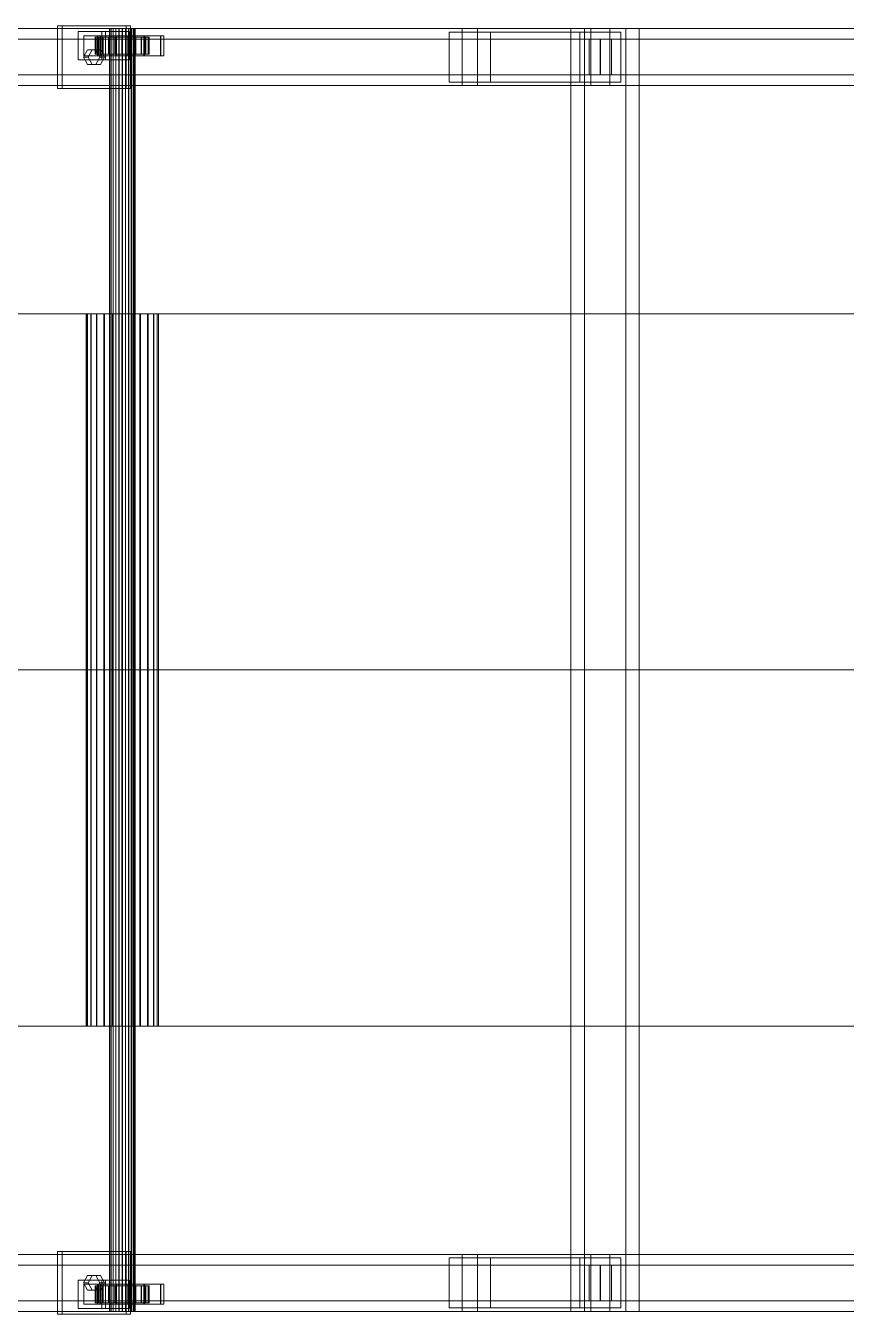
# Model space of a CAD drawing. Header units: millimetres. Extents: x -2500 to 58855, y -53268 to 6837.
# Drawn here: x 31761 to 32337, y -18452 to -17548 of the extents above; entities that cross this region are included whole.
import ezdxf

# ---------------------------------------------------------------- set-up
doc = ezdxf.new("R2010")
doc.units = ezdxf.units.MM
doc.layers.add('superior_C03', color=7, linetype='Continuous', lineweight=0)

msp = doc.modelspace()

# ---------------------------------------------------------------- linework, layer by layer
at = {"layer": 'superior_C03'}
for p, q in [((32067.364, -17550), (30911.7, -17550)), ((30922.472, -17550), (32078.137, -17550)), ((32157.583, -17550), (31001.918, -17550)), ((31015.383, -17550), (32171.048, -17550)), ((31831.481, -17548), (31783.328, -17548)), ((31783.328, -17548), (31783.328, -17592)), ((31786.56, -17548), (31783.328, -17548)), ((31786.56, -17592), (31786.56, -17548)), ((31786.56, -17548), (31834.712, -17548)), ((31817.035, -17552), (31797.774, -17552)), ((31797.774, -17552), (31797.774, -17572)), ((31814.579, -17552), (31797.774, -17552)), ((31813.501, -17555), (31801.945, -17555)), ((31801.945, -17555), (31801.945, -17569)), ((31813.256, -17555), (31801.945, -17555)), ((31855.785, -17555), (31811.485, -17555)), ((31811.485, -17555), (31811.485, -17569)), ((31813.639, -17555), (31811.485, -17555)), ((31813.256, -17569), (31813.256, -17555)), ((31813.256, -17555), (31824.812, -17555)), ((31813.501, -17569), (31813.501, -17555)), ((31813.501, -17555), (31824.812, -17555)), ((31813.639, -17569), (31813.639, -17555)), ((31813.639, -17555), (31857.94, -17555)), ((31814.579, -17572), (31814.579, -17552)), ((31814.579, -17552), (31833.84, -17552)), ((31817.035, -17572), (31817.035, -17552)), ((31817.035, -17552), (31833.84, -17552)), ((31820.069, -17550), (31819.788, -17550)), ((31819.788, -17550), (31820.12, -17550)), ((31819.788, -18450), (31819.788, -17550)), ((31820.945, -17550), (31820.069, -17550)), ((31820.069, -18450), (31820.069, -17550)), ((31820.12, -17550), (31821.042, -17550)), ((31820.12, -18450), (31820.12, -17550)), ((31822.355, -17550), (31820.945, -17550)), ((31820.945, -18450), (31820.945, -17550)), ((31821.042, -17550), (31822.493, -17550)), ((31821.042, -18450), (31821.042, -17550)), ((31824.203, -17550), (31822.355, -17550)), ((31822.355, -18450), (31822.355, -17550)), ((31822.493, -17550), (31824.372, -17550)), ((31822.493, -18450), (31822.493, -17550)), ((31826.364, -17550), (31824.203, -17550)), ((31824.203, -18450), (31824.203, -17550)), ((31824.372, -17550), (31826.553, -17550)), ((31824.372, -18450), (31824.372, -17550)), ((31824.812, -17555), (31824.812, -17569)), ((31828.689, -17550), (31826.364, -17550)), ((31826.364, -18450), (31826.364, -17550)), ((31826.553, -17550), (31828.885, -17550)), ((31826.553, -18450), (31826.553, -17550)), ((31831.022, -17550), (31828.689, -17550)), ((31828.689, -18450), (31828.689, -17550)), ((31828.885, -17550), (31831.211, -17550)), ((31828.885, -18450), (31828.885, -17550)), ((31833.202, -17550), (31831.022, -17550)), ((31831.022, -18450), (31831.022, -17550)), ((31831.211, -17550), (31833.372, -17550)), ((31831.211, -18450), (31831.211, -17550)), ((31831.481, -17592), (31831.481, -17548)), ((31831.481, -17548), (31834.712, -17548)), ((31844.319, -17555), (31832.762, -17555)), ((31832.762, -17555), (31832.762, -17569)), ((31844.073, -17555), (31832.762, -17555)), ((31835.082, -17550), (31833.202, -17550)), ((31833.202, -18450), (31833.202, -17550)), ((31833.372, -17550), (31835.22, -17550)), ((31833.372, -18450), (31833.372, -17550)), ((31833.84, -17552), (31833.84, -17572)), ((31834.712, -17548), (31834.712, -17592)), ((31836.532, -17550), (31835.082, -17550)), ((31835.082, -18450), (31835.082, -17550)), ((31835.22, -17550), (31836.63, -17550)), ((31835.22, -18450), (31835.22, -17550)), ((31837.455, -17550), (31836.532, -17550)), ((31836.532, -18450), (31836.532, -17550)), ((31836.63, -17550), (31837.505, -17550)), ((31836.63, -18450), (31836.63, -17550)), ((31837.787, -17550), (31837.455, -17550)), ((31837.455, -17550), (31837.455, -18450)), ((31837.505, -17550), (31837.787, -17550)), ((31837.505, -18450), (31837.505, -17550)), ((31837.787, -18450), (31837.787, -17550)), ((31844.073, -17569), (31844.073, -17555)), ((31844.073, -17555), (31855.63, -17555)), ((31844.319, -17569), (31844.319, -17555)), ((31844.319, -17555), (31855.63, -17555)), ((31855.63, -17555), (31855.63, -17569)), ((31855.785, -17569), (31855.785, -17555)), ((31855.785, -17555), (31857.94, -17555)), ((31857.94, -17555), (31857.94, -17569)), ((32087.196, -17552.5), (32058.305, -17552.5)), ((32058.305, -17552.5), (32058.305, -17587.5)), ((32149.87, -17552.5), (32058.305, -17552.5)), ((32067.364, -17550), (32067.364, -17590)), ((32078.137, -17550), (32067.364, -17550)), ((33223.029, -17550), (32067.364, -17550)), ((32078.137, -17590), (32078.137, -17550)), ((32078.137, -17550), (33233.801, -17550)), ((32087.196, -17587.5), (32087.196, -17552.5)), ((32087.196, -17552.5), (32178.761, -17552.5)), ((32182.23, -17550), (32143.708, -17550)), ((32143.708, -17550), (32143.708, -18450)), ((32153.134, -17550), (32143.708, -17550)), ((32149.87, -17587.5), (32149.87, -17552.5)), ((32149.87, -17552.5), (32178.761, -17552.5)), ((32153.134, -18450), (32153.134, -17550)), ((32153.134, -17550), (32191.656, -17550)), ((32157.583, -17550), (32157.583, -17590)), ((32171.048, -17550), (32157.583, -17550)), ((33313.247, -17550), (32157.583, -17550)), ((32171.048, -17590), (32171.048, -17550)), ((32171.048, -17550), (33326.713, -17550)), ((32178.761, -17552.5), (32178.761, -17587.5)), ((32182.23, -18450), (32182.23, -17550)), ((32182.23, -17550), (32191.656, -17550)), ((32191.656, -17550), (32191.656, -18450)), ((30917.034, -17557.5), (32164.264, -17557.5)), ((32164.367, -17557.5), (30917.137, -17557.5)), ((31810.382, -17556), (31809.788, -17556)), ((31809.788, -17556), (31819.788, -17556)), ((31809.788, -17568), (31809.788, -17556)), ((31809.788, -17556), (31810.489, -17556)), ((31812.23, -17556), (31810.382, -17556)), ((31810.382, -17556), (31820.069, -17556)), ((31810.382, -17568), (31810.382, -17556)), ((31810.489, -17556), (31820.12, -17556)), ((31810.489, -17568), (31810.489, -17556)), ((31810.489, -17556), (31812.437, -17556)), ((31815.207, -17556), (31812.23, -17556)), ((31812.23, -17556), (31820.945, -17556)), ((31812.23, -17568), (31812.23, -17556)), ((31812.437, -17556), (31821.042, -17556)), ((31812.437, -17568), (31812.437, -17556)), ((31812.437, -17556), (31815.499, -17556)), ((31819.109, -17556), (31815.207, -17556)), ((31815.207, -17556), (31822.355, -17556)), ((31815.207, -17568), (31815.207, -17556)), ((31815.499, -17556), (31822.493, -17556)), ((31815.499, -17568), (31815.499, -17556)), ((31815.499, -17556), (31819.467, -17556)), ((31823.67, -17556), (31819.109, -17556)), ((31819.109, -17556), (31824.203, -17556)), ((31819.109, -17568), (31819.109, -17556)), ((31819.467, -17556), (31824.372, -17556)), ((31819.467, -17568), (31819.467, -17556)), ((31819.467, -17556), (31824.07, -17556)), ((31819.788, -17556), (31820.069, -17556)), ((31819.788, -17556), (31819.788, -17568)), ((31820.12, -17556), (31819.788, -17556)), ((31820.069, -17556), (31820.945, -17556)), ((31820.069, -17556), (31820.069, -17568)), ((31820.12, -17556), (31820.12, -17568)), ((31821.042, -17556), (31820.12, -17556)), ((31820.945, -17556), (31822.355, -17556)), ((31820.945, -17556), (31820.945, -17568)), ((31821.042, -17556), (31821.042, -17568)), ((31822.493, -17556), (31821.042, -17556)), ((31822.355, -17556), (31824.203, -17556)), ((31822.355, -17556), (31822.355, -17568)), ((31822.493, -17556), (31822.493, -17568)), ((31824.372, -17556), (31822.493, -17556)), ((31828.581, -17556), (31823.67, -17556)), ((31823.67, -17556), (31826.364, -17556)), ((31823.67, -17568), (31823.67, -17556)), ((31824.07, -17556), (31826.553, -17556)), ((31824.07, -17568), (31824.07, -17556)), ((31824.07, -17556), (31828.994, -17556)), ((31824.203, -17556), (31826.364, -17556)), ((31824.203, -17556), (31824.203, -17568)), ((31824.372, -17556), (31824.372, -17568)), ((31826.553, -17556), (31824.372, -17556)), ((31826.364, -17556), (31828.689, -17556)), ((31826.364, -17556), (31826.364, -17568)), ((31826.553, -17556), (31826.553, -17568)), ((31828.885, -17556), (31826.553, -17556)), ((31833.505, -17556), (31828.581, -17556)), ((31828.581, -17556), (31828.689, -17556)), ((31828.581, -17568), (31828.581, -17556)), ((31828.689, -17556), (31831.022, -17556)), ((31828.689, -17556), (31828.689, -17568)), ((31828.994, -17556), (31828.885, -17556)), ((31828.885, -17556), (31828.885, -17568)), ((31831.211, -17556), (31828.885, -17556)), ((31828.994, -17568), (31828.994, -17556)), ((31828.994, -17556), (31833.904, -17556)), ((31833.505, -17556), (31831.022, -17556)), ((31831.022, -17556), (31833.202, -17556)), ((31831.022, -17556), (31831.022, -17568)), ((31833.904, -17556), (31831.211, -17556)), ((31831.211, -17556), (31831.211, -17568)), ((31833.372, -17556), (31831.211, -17556)), ((31838.108, -17556), (31833.202, -17556)), ((31833.202, -17556), (31835.082, -17556)), ((31833.202, -17556), (31833.202, -17568)), ((31838.466, -17556), (31833.372, -17556)), ((31833.372, -17556), (31833.372, -17568)), ((31835.22, -17556), (31833.372, -17556)), ((31838.108, -17556), (31833.505, -17556)), ((31833.505, -17568), (31833.505, -17556)), ((31833.904, -17568), (31833.904, -17556)), ((31833.904, -17556), (31838.466, -17556)), ((31842.075, -17556), (31835.082, -17556)), ((31835.082, -17556), (31836.532, -17556)), ((31835.082, -17556), (31835.082, -17568)), ((31842.368, -17556), (31835.22, -17556)), ((31835.22, -17556), (31835.22, -17568)), ((31836.63, -17556), (31835.22, -17556)), ((31845.138, -17556), (31836.532, -17556)), ((31836.532, -17556), (31837.455, -17556)), ((31836.532, -17556), (31836.532, -17568)), ((31845.344, -17556), (31836.63, -17556)), ((31836.63, -17556), (31836.63, -17568)), ((31837.505, -17556), (31836.63, -17556)), ((31837.455, -17556), (31847.085, -17556)), ((31837.455, -17568), (31837.455, -17556)), ((31837.455, -17556), (31837.787, -17556)), ((31847.192, -17556), (31837.505, -17556)), ((31837.505, -17556), (31837.505, -17568)), ((31837.787, -17556), (31837.505, -17556)), ((31847.786, -17556), (31837.787, -17556)), ((31837.787, -17556), (31837.787, -17568)), ((31842.075, -17556), (31838.108, -17556)), ((31838.108, -17568), (31838.108, -17556)), ((31838.466, -17568), (31838.466, -17556)), ((31838.466, -17556), (31842.368, -17556)), ((31845.138, -17556), (31842.075, -17556)), ((31842.075, -17568), (31842.075, -17556)), ((31842.368, -17568), (31842.368, -17556)), ((31842.368, -17556), (31845.344, -17556)), ((31847.085, -17556), (31845.138, -17556)), ((31845.138, -17568), (31845.138, -17556)), ((31845.344, -17568), (31845.344, -17556)), ((31845.344, -17556), (31847.192, -17556)), ((31847.085, -17556), (31847.085, -17568)), ((31847.786, -17556), (31847.085, -17556)), ((31847.192, -17568), (31847.192, -17556)), ((31847.192, -17556), (31847.786, -17556)), ((31847.786, -17568), (31847.786, -17556)), ((32156.491, -17557.5), (32172.14, -17557.5)), ((32156.491, -17582.5), (32156.491, -17557.5)), ((33220.59, -17557.5), (32156.491, -17557.5)), ((32164.264, -17582.5), (32164.264, -17557.5)), ((32164.264, -17557.5), (32164.367, -17557.5)), ((32164.367, -17557.5), (32164.367, -17582.5)), ((32172.14, -17557.5), (32172.14, -17582.5)), ((32172.14, -17557.5), (33236.24, -17557.5)), ((31797.774, -17572), (31817.035, -17572)), ((31797.774, -17572), (31814.579, -17572)), ((31801.626, -17570), (31804.515, -17564.804)), ((31804.515, -17575.196), (31801.626, -17570)), ((31801.626, -17570), (31804.858, -17570)), ((31801.945, -17569), (31813.501, -17569)), ((31801.945, -17569), (31813.256, -17569)), ((31804.515, -17564.804), (31810.293, -17564.804)), ((31807.747, -17564.804), (31804.515, -17564.804)), ((31807.747, -17564.804), (31804.858, -17570)), ((31804.858, -17570), (31807.747, -17575.196)), ((31813.525, -17564.804), (31807.747, -17564.804)), ((31819.788, -17568), (31809.788, -17568)), ((31809.788, -17568), (31810.382, -17568)), ((31810.489, -17568), (31809.788, -17568)), ((31810.293, -17564.804), (31813.183, -17570)), ((31813.525, -17564.804), (31810.293, -17564.804)), ((31813.183, -17570), (31810.293, -17575.196)), ((31820.069, -17568), (31810.382, -17568)), ((31810.382, -17568), (31812.23, -17568)), ((31820.12, -17568), (31810.489, -17568)), ((31812.437, -17568), (31810.489, -17568)), ((31811.485, -17569), (31855.785, -17569)), ((31811.485, -17569), (31813.639, -17569)), ((31820.945, -17568), (31812.23, -17568)), ((31812.23, -17568), (31815.207, -17568)), ((31821.042, -17568), (31812.437, -17568)), ((31815.499, -17568), (31812.437, -17568)), ((31816.414, -17570), (31813.183, -17570)), ((31824.812, -17569), (31813.256, -17569)), ((31824.812, -17569), (31813.501, -17569)), ((31816.414, -17570), (31813.525, -17564.804)), ((31813.525, -17575.196), (31816.414, -17570)), ((31857.94, -17569), (31813.639, -17569)), ((31833.84, -17572), (31814.579, -17572)), ((31822.355, -17568), (31815.207, -17568)), ((31815.207, -17568), (31819.109, -17568)), ((31822.493, -17568), (31815.499, -17568)), ((31819.467, -17568), (31815.499, -17568)), ((31833.84, -17572), (31817.035, -17572)), ((31824.203, -17568), (31819.109, -17568)), ((31819.109, -17568), (31823.67, -17568)), ((31824.372, -17568), (31819.467, -17568)), ((31824.07, -17568), (31819.467, -17568)), ((31820.069, -17568), (31819.788, -17568)), ((31819.788, -17568), (31820.12, -17568)), ((31820.945, -17568), (31820.069, -17568)), ((31820.12, -17568), (31821.042, -17568)), ((31822.355, -17568), (31820.945, -17568)), ((31821.042, -17568), (31822.493, -17568)), ((31824.203, -17568), (31822.355, -17568)), ((31822.493, -17568), (31824.372, -17568)), ((31826.364, -17568), (31823.67, -17568)), ((31823.67, -17568), (31828.581, -17568)), ((31826.553, -17568), (31824.07, -17568)), ((31828.994, -17568), (31824.07, -17568)), ((31826.364, -17568), (31824.203, -17568)), ((31824.372, -17568), (31826.553, -17568)), ((31828.689, -17568), (31826.364, -17568)), ((31826.553, -17568), (31828.885, -17568)), ((31828.689, -17568), (31828.581, -17568)), ((31828.581, -17568), (31833.505, -17568)), ((31831.022, -17568), (31828.689, -17568)), ((31828.885, -17568), (31828.994, -17568)), ((31828.885, -17568), (31831.211, -17568)), ((31833.904, -17568), (31828.994, -17568)), ((31833.202, -17568), (31831.022, -17568)), ((31831.022, -17568), (31833.505, -17568)), ((31831.211, -17568), (31833.904, -17568)), ((31831.211, -17568), (31833.372, -17568)), ((31832.762, -17569), (31844.319, -17569)), ((31832.762, -17569), (31844.073, -17569)), ((31835.082, -17568), (31833.202, -17568)), ((31833.202, -17568), (31838.108, -17568)), ((31833.372, -17568), (31838.466, -17568)), ((31833.372, -17568), (31835.22, -17568)), ((31833.505, -17568), (31838.108, -17568)), ((31838.466, -17568), (31833.904, -17568)), ((31836.532, -17568), (31835.082, -17568)), ((31835.082, -17568), (31842.075, -17568)), ((31835.22, -17568), (31842.368, -17568)), ((31835.22, -17568), (31836.63, -17568)), ((31837.455, -17568), (31836.532, -17568)), ((31836.532, -17568), (31845.138, -17568)), ((31836.63, -17568), (31845.344, -17568)), ((31836.63, -17568), (31837.505, -17568)), ((31847.085, -17568), (31837.455, -17568)), ((31837.787, -17568), (31837.455, -17568)), ((31837.505, -17568), (31847.192, -17568)), ((31837.505, -17568), (31837.787, -17568)), ((31837.787, -17568), (31847.786, -17568)), ((31838.108, -17568), (31842.075, -17568)), ((31842.368, -17568), (31838.466, -17568)), ((31842.075, -17568), (31845.138, -17568)), ((31845.344, -17568), (31842.368, -17568)), ((31855.63, -17569), (31844.073, -17569)), ((31855.63, -17569), (31844.319, -17569)), ((31845.138, -17568), (31847.085, -17568)), ((31847.192, -17568), (31845.344, -17568)), ((31847.085, -17568), (31847.786, -17568)), ((31847.786, -17568), (31847.192, -17568)), ((31857.94, -17569), (31855.785, -17569)), ((30917.034, -17582.5), (32164.264, -17582.5)), ((30917.137, -17582.5), (32164.367, -17582.5)), ((31810.293, -17575.196), (31804.515, -17575.196)), ((31807.747, -17575.196), (31804.515, -17575.196)), ((31807.747, -17575.196), (31813.525, -17575.196)), ((31813.525, -17575.196), (31810.293, -17575.196)), ((32172.14, -17582.5), (32156.491, -17582.5)), ((32156.491, -17582.5), (33220.59, -17582.5)), ((32164.367, -17582.5), (32164.264, -17582.5)), ((32172.14, -17582.5), (33236.24, -17582.5)), ((30911.7, -17590), (32067.364, -17590)), ((30922.472, -17590), (32078.137, -17590)), ((31001.918, -17590), (32157.583, -17590)), ((31015.383, -17590), (32171.048, -17590)), ((32058.305, -17587.5), (32087.196, -17587.5)), ((32149.87, -17587.5), (32058.305, -17587.5)), ((32067.364, -17590), (32078.137, -17590)), ((32067.364, -17590), (33223.029, -17590)), ((32078.137, -17590), (33233.801, -17590)), ((32178.761, -17587.5), (32087.196, -17587.5)), ((32178.761, -17587.5), (32149.87, -17587.5)), ((32157.583, -17590), (32171.048, -17590)), ((32157.583, -17590), (33313.247, -17590)), ((32171.048, -17590), (33326.713, -17590)), ((31783.328, -17592), (31831.481, -17592)), ((31783.328, -17592), (31786.56, -17592)), ((31834.712, -17592), (31786.56, -17592)), ((31834.712, -17592), (31831.481, -17592)), ((27467.597, -17750), (36944.047, -17750)), ((36945.393, -17750), (27468.944, -17750)), ((31524.359, -17750), (32468.152, -17750)), ((32469.768, -17750), (31525.975, -17750)), ((31804.183, -17750), (31803.389, -17750)), ((31803.389, -17750), (31804.326, -17750)), ((31803.389, -18250), (31803.389, -17750)), ((31806.653, -17750), (31804.183, -17750)), ((31804.183, -18250), (31804.183, -17750)), ((31804.326, -17750), (31806.93, -17750)), ((31804.326, -18250), (31804.326, -17750)), ((31810.633, -17750), (31806.653, -17750)), ((31806.653, -18250), (31806.653, -17750)), ((31806.93, -17750), (31811.023, -17750)), ((31806.93, -18250), (31806.93, -17750)), ((31815.849, -17750), (31810.633, -17750)), ((31810.633, -18250), (31810.633, -17750)), ((31811.023, -17750), (31816.327, -17750)), ((31811.023, -18250), (31811.023, -17750)), ((31821.947, -17750), (31815.849, -17750)), ((31815.849, -18250), (31815.849, -17750)), ((31816.327, -17750), (31822.481, -17750)), ((31816.327, -18250), (31816.327, -17750)), ((31828.511, -17750), (31821.947, -17750)), ((31821.947, -18250), (31821.947, -17750)), ((31822.481, -17750), (31829.064, -17750)), ((31822.481, -18250), (31822.481, -17750)), ((31835.094, -17750), (31828.511, -17750)), ((31828.511, -18250), (31828.511, -17750)), ((31829.064, -17750), (31835.628, -17750)), ((31829.064, -18250), (31829.064, -17750)), ((31841.247, -17750), (31835.094, -17750)), ((31835.094, -18250), (31835.094, -17750)), ((31835.628, -17750), (31841.726, -17750)), ((31835.628, -18250), (31835.628, -17750)), ((31846.551, -17750), (31841.247, -17750)), ((31841.247, -18250), (31841.247, -17750)), ((31841.726, -17750), (31846.942, -17750)), ((31841.726, -18250), (31841.726, -17750)), ((31850.645, -17750), (31846.551, -17750)), ((31846.551, -18250), (31846.551, -17750)), ((31846.942, -17750), (31850.921, -17750)), ((31846.942, -18250), (31846.942, -17750)), ((31853.249, -17750), (31850.645, -17750)), ((31850.645, -18250), (31850.645, -17750)), ((31850.921, -17750), (31853.392, -17750)), ((31850.921, -18250), (31850.921, -17750)), ((31854.186, -17750), (31853.249, -17750)), ((31853.249, -17750), (31853.249, -18250)), ((31853.392, -17750), (31854.186, -17750)), ((31853.392, -18250), (31853.392, -17750)), ((31854.186, -18250), (31854.186, -17750)), ((31524.359, -18000), (32468.152, -18000)), ((32469.768, -18000), (31525.975, -18000)), ((36944.047, -18250), (27467.597, -18250)), ((27468.944, -18250), (36945.393, -18250)), ((31524.359, -18250), (32468.152, -18250)), ((31525.975, -18250), (32469.768, -18250)), ((31804.326, -18250), (31803.389, -18250)), ((31803.389, -18250), (31804.183, -18250)), ((31804.183, -18250), (31806.653, -18250)), ((31806.93, -18250), (31804.326, -18250)), ((31806.653, -18250), (31810.633, -18250)), ((31811.023, -18250), (31806.93, -18250)), ((31810.633, -18250), (31815.849, -18250)), ((31816.327, -18250), (31811.023, -18250)), ((31815.849, -18250), (31821.947, -18250)), ((31822.481, -18250), (31816.327, -18250)), ((31821.947, -18250), (31828.511, -18250)), ((31829.064, -18250), (31822.481, -18250)), ((31828.511, -18250), (31835.094, -18250)), ((31835.628, -18250), (31829.064, -18250)), ((31835.094, -18250), (31841.247, -18250)), ((31841.726, -18250), (31835.628, -18250)), ((31841.247, -18250), (31846.551, -18250)), ((31846.942, -18250), (31841.726, -18250)), ((31846.551, -18250), (31850.645, -18250)), ((31850.921, -18250), (31846.942, -18250)), ((31850.645, -18250), (31853.249, -18250)), ((31853.392, -18250), (31850.921, -18250)), ((31853.249, -18250), (31854.186, -18250)), ((31854.186, -18250), (31853.392, -18250)), ((32067.364, -18410), (30911.7, -18410)), ((30922.472, -18410), (32078.137, -18410)), ((32157.583, -18410), (31001.918, -18410)), ((31015.383, -18410), (32171.048, -18410)), ((31831.481, -18408), (31783.328, -18408)), ((31783.328, -18408), (31783.328, -18452)), ((31786.56, -18408), (31783.328, -18408)), ((31786.56, -18452), (31786.56, -18408)), ((31786.56, -18408), (31834.712, -18408)), ((31831.481, -18452), (31831.481, -18408)), ((31831.481, -18408), (31834.712, -18408)), ((31834.712, -18408), (31834.712, -18452)), ((32087.196, -18412.5), (32058.305, -18412.5)), ((32058.305, -18412.5), (32058.305, -18447.5)), ((32149.87, -18412.5), (32058.305, -18412.5)), ((32067.364, -18410), (32067.364, -18450)), ((32078.137, -18410), (32067.364, -18410)), ((33223.029, -18410), (32067.364, -18410)), ((32078.137, -18450), (32078.137, -18410)), ((32078.137, -18410), (33233.801, -18410)), ((32087.196, -18447.5), (32087.196, -18412.5)), ((32087.196, -18412.5), (32178.761, -18412.5)), ((32149.87, -18447.5), (32149.87, -18412.5)), ((32149.87, -18412.5), (32178.761, -18412.5)), ((32157.583, -18410), (32157.583, -18450)), ((32171.048, -18410), (32157.583, -18410)), ((33313.247, -18410), (32157.583, -18410)), ((32171.048, -18450), (32171.048, -18410)), ((32171.048, -18410), (33326.713, -18410)), ((32178.761, -18412.5), (32178.761, -18447.5)), ((30917.034, -18417.5), (32164.264, -18417.5)), ((32164.367, -18417.5), (30917.137, -18417.5)), ((32156.491, -18417.5), (32172.14, -18417.5)), ((32156.491, -18442.5), (32156.491, -18417.5)), ((33220.59, -18417.5), (32156.491, -18417.5)), ((32164.264, -18442.5), (32164.264, -18417.5)), ((32164.264, -18417.5), (32164.367, -18417.5)), ((32164.367, -18417.5), (32164.367, -18442.5)), ((32172.14, -18417.5), (32172.14, -18442.5)), ((32172.14, -18417.5), (33236.24, -18417.5)), ((31817.035, -18428), (31797.774, -18428)), ((31797.774, -18428), (31797.774, -18448)), ((31814.579, -18428), (31797.774, -18428)), ((31801.626, -18430), (31804.515, -18424.804)), ((31804.515, -18435.196), (31801.626, -18430)), ((31801.626, -18430), (31804.858, -18430)), ((31813.501, -18431), (31801.945, -18431)), ((31801.945, -18431), (31801.945, -18445)), ((31813.256, -18431), (31801.945, -18431)), ((31804.515, -18424.804), (31810.293, -18424.804)), ((31807.747, -18424.804), (31804.515, -18424.804)), ((31807.747, -18424.804), (31804.858, -18430)), ((31804.858, -18430), (31807.747, -18435.196)), ((31813.525, -18424.804), (31807.747, -18424.804)), ((31810.382, -18432), (31809.788, -18432)), ((31809.788, -18432), (31819.788, -18432)), ((31809.788, -18444), (31809.788, -18432)), ((31809.788, -18432), (31810.489, -18432)), ((31810.293, -18424.804), (31813.183, -18430)), ((31813.525, -18424.804), (31810.293, -18424.804)), ((31813.183, -18430), (31810.293, -18435.196)), ((31812.23, -18432), (31810.382, -18432)), ((31810.382, -18432), (31820.069, -18432)), ((31810.382, -18444), (31810.382, -18432)), ((31810.489, -18432), (31820.12, -18432)), ((31810.489, -18444), (31810.489, -18432)), ((31810.489, -18432), (31812.437, -18432)), ((31855.785, -18431), (31811.485, -18431)), ((31811.485, -18431), (31811.485, -18445)), ((31813.639, -18431), (31811.485, -18431)), ((31815.207, -18432), (31812.23, -18432)), ((31812.23, -18432), (31820.945, -18432)), ((31812.23, -18444), (31812.23, -18432)), ((31812.437, -18432), (31821.042, -18432)), ((31812.437, -18444), (31812.437, -18432)), ((31812.437, -18432), (31815.499, -18432)), ((31816.414, -18430), (31813.183, -18430)), ((31813.256, -18445), (31813.256, -18431)), ((31813.256, -18431), (31824.812, -18431)), ((31813.501, -18445), (31813.501, -18431)), ((31813.501, -18431), (31824.812, -18431)), ((31816.414, -18430), (31813.525, -18424.804)), ((31813.525, -18435.196), (31816.414, -18430)), ((31813.639, -18445), (31813.639, -18431)), ((31813.639, -18431), (31857.94, -18431)), ((31814.579, -18448), (31814.579, -18428)), ((31814.579, -18428), (31833.84, -18428)), ((31819.109, -18432), (31815.207, -18432)), ((31815.207, -18432), (31822.355, -18432)), ((31815.207, -18444), (31815.207, -18432)), ((31815.499, -18432), (31822.493, -18432)), ((31815.499, -18444), (31815.499, -18432)), ((31815.499, -18432), (31819.467, -18432)), ((31817.035, -18448), (31817.035, -18428)), ((31817.035, -18428), (31833.84, -18428)), ((31823.67, -18432), (31819.109, -18432)), ((31819.109, -18432), (31824.203, -18432)), ((31819.109, -18444), (31819.109, -18432)), ((31819.467, -18432), (31824.372, -18432)), ((31819.467, -18444), (31819.467, -18432)), ((31819.467, -18432), (31824.07, -18432)), ((31819.788, -18432), (31820.069, -18432)), ((31819.788, -18432), (31819.788, -18444)), ((31820.12, -18432), (31819.788, -18432)), ((31820.069, -18432), (31820.945, -18432)), ((31820.069, -18432), (31820.069, -18444)), ((31820.12, -18432), (31820.12, -18444)), ((31821.042, -18432), (31820.12, -18432)), ((31820.945, -18432), (31822.355, -18432)), ((31820.945, -18432), (31820.945, -18444)), ((31821.042, -18432), (31821.042, -18444)), ((31822.493, -18432), (31821.042, -18432)), ((31822.355, -18432), (31824.203, -18432)), ((31822.355, -18432), (31822.355, -18444)), ((31822.493, -18432), (31822.493, -18444)), ((31824.372, -18432), (31822.493, -18432)), ((31828.581, -18432), (31823.67, -18432)), ((31823.67, -18432), (31826.364, -18432)), ((31823.67, -18444), (31823.67, -18432)), ((31824.07, -18432), (31826.553, -18432)), ((31824.07, -18444), (31824.07, -18432)), ((31824.07, -18432), (31828.994, -18432)), ((31824.203, -18432), (31826.364, -18432)), ((31824.203, -18432), (31824.203, -18444)), ((31824.372, -18432), (31824.372, -18444)), ((31826.553, -18432), (31824.372, -18432)), ((31824.812, -18431), (31824.812, -18445)), ((31826.364, -18432), (31828.689, -18432)), ((31826.364, -18432), (31826.364, -18444)), ((31826.553, -18432), (31826.553, -18444)), ((31828.885, -18432), (31826.553, -18432)), ((31833.505, -18432), (31828.581, -18432)), ((31828.581, -18432), (31828.689, -18432)), ((31828.581, -18444), (31828.581, -18432)), ((31828.689, -18432), (31831.022, -18432)), ((31828.689, -18432), (31828.689, -18444)), ((31828.994, -18432), (31828.885, -18432)), ((31828.885, -18432), (31828.885, -18444)), ((31831.211, -18432), (31828.885, -18432)), ((31828.994, -18444), (31828.994, -18432)), ((31828.994, -18432), (31833.904, -18432)), ((31833.505, -18432), (31831.022, -18432)), ((31831.022, -18432), (31833.202, -18432)), ((31831.022, -18432), (31831.022, -18444)), ((31833.904, -18432), (31831.211, -18432)), ((31831.211, -18432), (31831.211, -18444)), ((31833.372, -18432), (31831.211, -18432)), ((31844.319, -18431), (31832.762, -18431)), ((31832.762, -18431), (31832.762, -18445)), ((31844.073, -18431), (31832.762, -18431)), ((31838.108, -18432), (31833.202, -18432)), ((31833.202, -18432), (31835.082, -18432)), ((31833.202, -18432), (31833.202, -18444)), ((31838.466, -18432), (31833.372, -18432)), ((31833.372, -18432), (31833.372, -18444)), ((31835.22, -18432), (31833.372, -18432)), ((31838.108, -18432), (31833.505, -18432)), ((31833.505, -18444), (31833.505, -18432)), ((31833.84, -18428), (31833.84, -18448)), ((31833.904, -18444), (31833.904, -18432)), ((31833.904, -18432), (31838.466, -18432)), ((31842.075, -18432), (31835.082, -18432)), ((31835.082, -18432), (31836.532, -18432)), ((31835.082, -18432), (31835.082, -18444)), ((31842.368, -18432), (31835.22, -18432)), ((31835.22, -18432), (31835.22, -18444)), ((31836.63, -18432), (31835.22, -18432)), ((31845.138, -18432), (31836.532, -18432)), ((31836.532, -18432), (31837.455, -18432)), ((31836.532, -18432), (31836.532, -18444)), ((31845.344, -18432), (31836.63, -18432)), ((31836.63, -18432), (31836.63, -18444)), ((31837.505, -18432), (31836.63, -18432)), ((31837.455, -18432), (31847.085, -18432)), ((31837.455, -18444), (31837.455, -18432)), ((31837.455, -18432), (31837.787, -18432)), ((31847.192, -18432), (31837.505, -18432)), ((31837.505, -18432), (31837.505, -18444)), ((31837.787, -18432), (31837.505, -18432)), ((31847.786, -18432), (31837.787, -18432)), ((31837.787, -18432), (31837.787, -18444)), ((31842.075, -18432), (31838.108, -18432)), ((31838.108, -18444), (31838.108, -18432)), ((31838.466, -18444), (31838.466, -18432)), ((31838.466, -18432), (31842.368, -18432)), ((31845.138, -18432), (31842.075, -18432)), ((31842.075, -18444), (31842.075, -18432)), ((31842.368, -18444), (31842.368, -18432)), ((31842.368, -18432), (31845.344, -18432)), ((31844.073, -18445), (31844.073, -18431)), ((31844.073, -18431), (31855.63, -18431)), ((31844.319, -18445), (31844.319, -18431)), ((31844.319, -18431), (31855.63, -18431)), ((31847.085, -18432), (31845.138, -18432)), ((31845.138, -18444), (31845.138, -18432)), ((31845.344, -18444), (31845.344, -18432)), ((31845.344, -18432), (31847.192, -18432)), ((31847.085, -18432), (31847.085, -18444)), ((31847.786, -18432), (31847.085, -18432)), ((31847.192, -18444), (31847.192, -18432)), ((31847.192, -18432), (31847.786, -18432)), ((31847.786, -18444), (31847.786, -18432)), ((31855.63, -18431), (31855.63, -18445)), ((31855.785, -18445), (31855.785, -18431)), ((31855.785, -18431), (31857.94, -18431)), ((31857.94, -18431), (31857.94, -18445)), ((31810.293, -18435.196), (31804.515, -18435.196)), ((31807.747, -18435.196), (31804.515, -18435.196)), ((31807.747, -18435.196), (31813.525, -18435.196)), ((31813.525, -18435.196), (31810.293, -18435.196)), ((30911.7, -18450), (32067.364, -18450)), ((30917.034, -18442.5), (32164.264, -18442.5)), ((30917.137, -18442.5), (32164.367, -18442.5)), ((30922.472, -18450), (32078.137, -18450)), ((31001.918, -18450), (32157.583, -18450)), ((31015.383, -18450), (32171.048, -18450)), ((31797.774, -18448), (31817.035, -18448)), ((31797.774, -18448), (31814.579, -18448)), ((31801.945, -18445), (31813.501, -18445)), ((31801.945, -18445), (31813.256, -18445)), ((31819.788, -18444), (31809.788, -18444)), ((31809.788, -18444), (31810.382, -18444)), ((31810.489, -18444), (31809.788, -18444)), ((31820.069, -18444), (31810.382, -18444)), ((31810.382, -18444), (31812.23, -18444)), ((31820.12, -18444), (31810.489, -18444)), ((31812.437, -18444), (31810.489, -18444)), ((31811.485, -18445), (31855.785, -18445)), ((31811.485, -18445), (31813.639, -18445)), ((31820.945, -18444), (31812.23, -18444)), ((31812.23, -18444), (31815.207, -18444)), ((31821.042, -18444), (31812.437, -18444)), ((31815.499, -18444), (31812.437, -18444)), ((31824.812, -18445), (31813.256, -18445)), ((31824.812, -18445), (31813.501, -18445)), ((31857.94, -18445), (31813.639, -18445)), ((31833.84, -18448), (31814.579, -18448)), ((31822.355, -18444), (31815.207, -18444)), ((31815.207, -18444), (31819.109, -18444)), ((31822.493, -18444), (31815.499, -18444)), ((31819.467, -18444), (31815.499, -18444)), ((31833.84, -18448), (31817.035, -18448)), ((31824.203, -18444), (31819.109, -18444)), ((31819.109, -18444), (31823.67, -18444)), ((31824.372, -18444), (31819.467, -18444)), ((31824.07, -18444), (31819.467, -18444)), ((31820.069, -18444), (31819.788, -18444)), ((31819.788, -18444), (31820.12, -18444)), ((31820.12, -18450), (31819.788, -18450)), ((31819.788, -18450), (31820.069, -18450)), ((31820.945, -18444), (31820.069, -18444)), ((31820.069, -18450), (31820.945, -18450)), ((31820.12, -18444), (31821.042, -18444)), ((31821.042, -18450), (31820.12, -18450)), ((31822.355, -18444), (31820.945, -18444)), ((31820.945, -18450), (31822.355, -18450)), ((31821.042, -18444), (31822.493, -18444)), ((31822.493, -18450), (31821.042, -18450)), ((31824.203, -18444), (31822.355, -18444)), ((31822.355, -18450), (31824.203, -18450)), ((31822.493, -18444), (31824.372, -18444)), ((31824.372, -18450), (31822.493, -18450)), ((31826.364, -18444), (31823.67, -18444)), ((31823.67, -18444), (31828.581, -18444)), ((31826.553, -18444), (31824.07, -18444)), ((31828.994, -18444), (31824.07, -18444)), ((31826.364, -18444), (31824.203, -18444)), ((31824.203, -18450), (31826.364, -18450)), ((31824.372, -18444), (31826.553, -18444)), ((31826.553, -18450), (31824.372, -18450)), ((31828.689, -18444), (31826.364, -18444)), ((31826.364, -18450), (31828.689, -18450)), ((31826.553, -18444), (31828.885, -18444)), ((31828.885, -18450), (31826.553, -18450)), ((31828.689, -18444), (31828.581, -18444)), ((31828.581, -18444), (31833.505, -18444)), ((31831.022, -18444), (31828.689, -18444)), ((31828.689, -18450), (31831.022, -18450)), ((31828.885, -18444), (31828.994, -18444)), ((31828.885, -18444), (31831.211, -18444)), ((31831.211, -18450), (31828.885, -18450)), ((31833.904, -18444), (31828.994, -18444)), ((31833.202, -18444), (31831.022, -18444)), ((31831.022, -18444), (31833.505, -18444)), ((31831.022, -18450), (31833.202, -18450)), ((31831.211, -18444), (31833.904, -18444)), ((31831.211, -18444), (31833.372, -18444)), ((31833.372, -18450), (31831.211, -18450)), ((31832.762, -18445), (31844.319, -18445)), ((31832.762, -18445), (31844.073, -18445)), ((31835.082, -18444), (31833.202, -18444)), ((31833.202, -18444), (31838.108, -18444)), ((31833.202, -18450), (31835.082, -18450)), ((31833.372, -18444), (31838.466, -18444)), ((31833.372, -18444), (31835.22, -18444)), ((31835.22, -18450), (31833.372, -18450)), ((31833.505, -18444), (31838.108, -18444)), ((31838.466, -18444), (31833.904, -18444)), ((31836.532, -18444), (31835.082, -18444)), ((31835.082, -18444), (31842.075, -18444)), ((31835.082, -18450), (31836.532, -18450)), ((31835.22, -18444), (31842.368, -18444)), ((31835.22, -18444), (31836.63, -18444)), ((31836.63, -18450), (31835.22, -18450)), ((31837.455, -18444), (31836.532, -18444)), ((31836.532, -18444), (31845.138, -18444)), ((31836.532, -18450), (31837.455, -18450)), ((31836.63, -18444), (31845.344, -18444)), ((31836.63, -18444), (31837.505, -18444)), ((31837.505, -18450), (31836.63, -18450)), ((31847.085, -18444), (31837.455, -18444)), ((31837.787, -18444), (31837.455, -18444)), ((31837.455, -18450), (31837.787, -18450)), ((31837.505, -18444), (31847.192, -18444)), ((31837.505, -18444), (31837.787, -18444)), ((31837.787, -18450), (31837.505, -18450)), ((31837.787, -18444), (31847.786, -18444)), ((31838.108, -18444), (31842.075, -18444)), ((31842.368, -18444), (31838.466, -18444)), ((31842.075, -18444), (31845.138, -18444)), ((31845.344, -18444), (31842.368, -18444)), ((31855.63, -18445), (31844.073, -18445)), ((31855.63, -18445), (31844.319, -18445)), ((31845.138, -18444), (31847.085, -18444)), ((31847.192, -18444), (31845.344, -18444)), ((31847.085, -18444), (31847.786, -18444)), ((31847.786, -18444), (31847.192, -18444)), ((31857.94, -18445), (31855.785, -18445)), ((32058.305, -18447.5), (32087.196, -18447.5)), ((32149.87, -18447.5), (32058.305, -18447.5)), ((32067.364, -18450), (32078.137, -18450)), ((32067.364, -18450), (33223.029, -18450)), ((32078.137, -18450), (33233.801, -18450)), ((32178.761, -18447.5), (32087.196, -18447.5)), ((32143.708, -18450), (32182.23, -18450)), ((32143.708, -18450), (32153.134, -18450)), ((32178.761, -18447.5), (32149.87, -18447.5)), ((32191.656, -18450), (32153.134, -18450)), ((32172.14, -18442.5), (32156.491, -18442.5)), ((32156.491, -18442.5), (33220.59, -18442.5)), ((32157.583, -18450), (32171.048, -18450)), ((32157.583, -18450), (33313.247, -18450)), ((32164.367, -18442.5), (32164.264, -18442.5)), ((32171.048, -18450), (33326.713, -18450)), ((32172.14, -18442.5), (33236.24, -18442.5)), ((32191.656, -18450), (32182.23, -18450)), ((31783.328, -18452), (31831.481, -18452)), ((31783.328, -18452), (31786.56, -18452)), ((31834.712, -18452), (31786.56, -18452)), ((31834.712, -18452), (31831.481, -18452))]:
    msp.add_line(p, q, dxfattribs=at)

doc.saveas('drawing.dxf')
